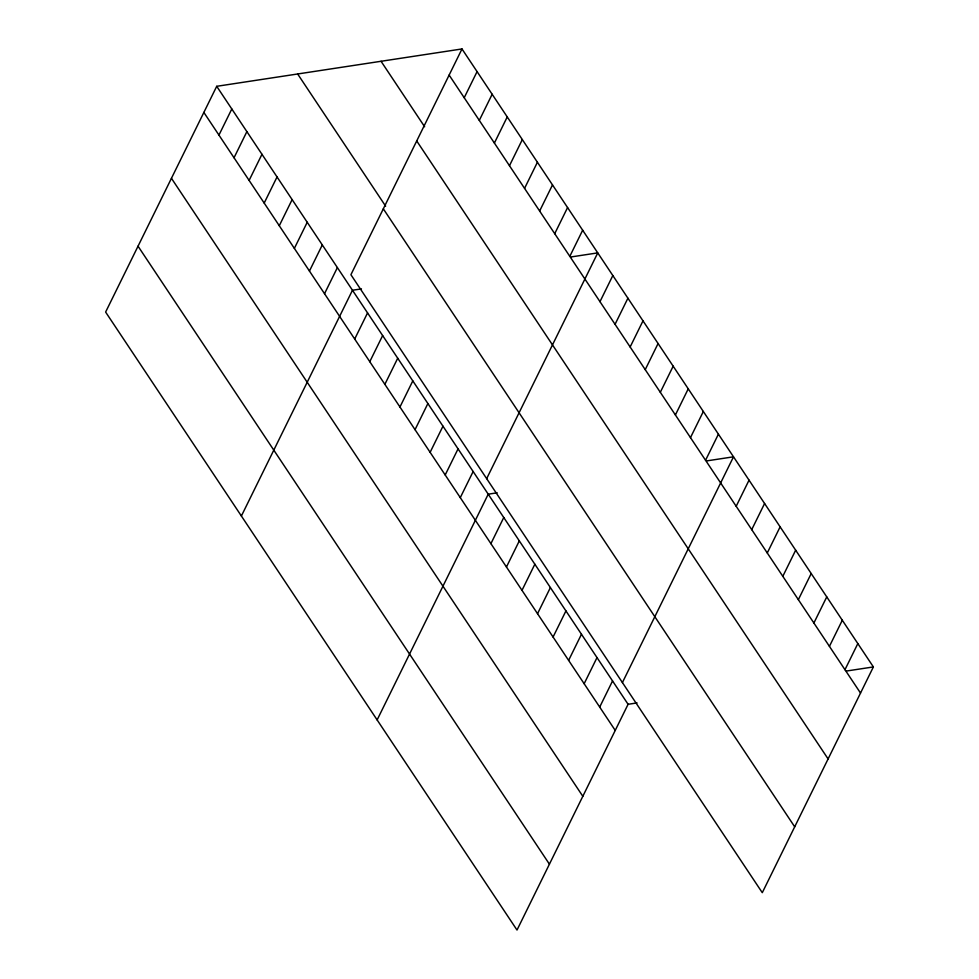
<?xml version="1.0" encoding="UTF-8"?>
<svg xmlns="http://www.w3.org/2000/svg" width="979" height="979" viewBox="0 0 979 979"><rect width="100%" height="100%" fill="white"/><g stroke="black" fill="none" stroke-linecap="round" stroke-linejoin="round"><path stroke-width="1.47" d="M461.99 48.95L350.91 274.707L762.286 892.689L873.378 666.932L461.99 48.95L216.714 86.311L105.622 312.068L517.01 930.05L628.09 704.293L637.084 702.922M218.941 135.102L231.803 108.975M234.03 157.754L246.879 131.627M249.107 180.417L261.968 154.29M264.195 203.069L277.045 176.954M279.284 225.733L292.134 199.606M294.361 248.397L307.222 222.27M309.45 271.048L322.299 244.921M324.526 293.712L337.388 267.585M241.385 516.006L352.464 290.249L361.459 288.878M464.217 97.729L477.079 71.614M354.704 339.028L367.553 312.901M479.306 120.393L492.156 94.265M369.781 361.692L382.642 335.564M494.395 143.056L507.244 116.929M384.869 384.343L397.719 358.228M509.472 165.708L522.333 139.581M399.946 407.007L412.808 380.88M524.56 188.372L537.41 162.245M415.035 429.671L427.884 403.544M539.637 211.036L552.499 184.909M430.124 452.322L442.973 426.195M554.726 233.687L567.575 207.56M445.2 474.986L458.062 448.859M569.815 256.351L582.664 230.224M460.289 497.638L473.138 471.523M486.661 478.645L597.753 252.888L570.769 256.987M377.135 719.932L488.227 494.175L497.222 492.804M599.98 301.667L612.83 275.54M490.907 543.651L503.769 517.524M615.057 324.33L627.918 298.203M506.449 567L519.311 540.873M630.146 346.982L642.995 320.855M521.991 590.337L534.852 564.21M645.234 369.646L658.084 343.519M537.532 613.686L550.394 587.559M660.311 392.31L673.173 366.183M553.074 637.035L565.935 610.908M675.4 414.961L688.249 388.834M568.615 660.372L581.477 634.257M690.476 437.625L703.338 411.498M584.157 683.721L597.006 657.594M705.565 460.277L718.415 434.162M599.699 707.071L612.548 680.943M622.411 682.571L733.504 456.814L706.52 460.925M736.184 506.29L749.045 480.163M751.725 529.639L764.587 503.512M767.267 552.976L780.128 526.849M782.808 576.325L795.67 550.198M798.35 599.674L811.212 573.547M813.892 623.011L826.753 596.896M829.433 646.36L842.295 620.233M844.975 669.709L857.837 643.582M846.394 671.043L873.378 666.932M449.141 75.077L860.517 693.059M381.051 61.273L424.629 126.744M416.724 140.952L828.099 758.933M297.653 73.988L385.64 206.165M383.327 208.833L794.703 826.814M216.714 86.311L628.09 704.293M203.865 112.438L615.24 730.42M171.447 178.313L582.823 796.294M138.039 246.194L549.427 864.176"/></g></svg>
